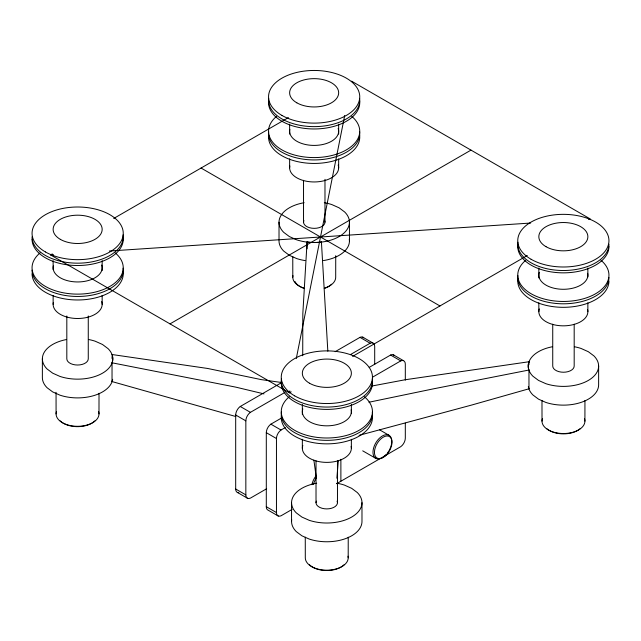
<?xml version="1.0" encoding="UTF-8"?>
<svg xmlns="http://www.w3.org/2000/svg" width="641" height="641" viewBox="0 0 641 641"><rect width="100%" height="100%" fill="white"/><g stroke="black" fill="none" stroke-linecap="round" stroke-linejoin="round"><path stroke-width="0.96" d="M98.986 413.934L99.018 393.302M302.72 355.755L302.832 313.545L307.071 241.921L307.071 248.828M335.732 255.655L335.7 277.265A21.449 12.379 0 0 1 324.979 287.993M348.199 557.814L348.231 537.174M584.913 421.145L584.945 400.513M336.87 478.21L338.336 460.615M52.298 253.924L50.567 254.926L289.452 392.845L289.844 390.882M296.286 358.535L344.714 115.46M235.808 416.522L112.031 381.571L112.512 380.041M113.705 218.477L288.41 117.607M170.009 323.881L470.991 150.114M238.813 492.665A7.235 4.175 -60 0 1 235.688 489.027L235.688 414.999A7.235 4.175 -60 0 1 240.263 406.482L281.303 382.789M335.179 351.685L359.978 337.366A7.235 4.175 -60 0 1 363.695 337.831M266.656 488.738L250.407 498.121A7.235 4.175 -60 0 1 245.84 494.884L245.84 420.857A7.235 4.175 -60 0 1 250.407 412.347L284.612 392.596M350.459 354.577L370.121 343.223A7.235 4.175 -60 0 1 374.697 346.46L374.697 364.465M289.452 392.845L291.182 391.843M352.59 356.396L527.295 255.527M278.306 516.037L268.154 510.18A7.235 4.175 -60 0 1 266.303 506.702L266.303 432.675A7.235 4.175 -60 0 1 270.879 424.158L281.992 417.74M369.216 367.389L390.593 355.042A7.235 4.175 -60 0 1 394.311 355.507M292.136 509.379L281.022 515.797A7.235 4.175 -60 0 1 276.455 512.56L276.455 438.532A7.235 4.175 -60 0 1 281.022 430.023L285.301 427.547M372.517 377.196L400.737 360.899A7.235 4.175 -60 0 1 405.312 364.136L405.312 380.145M336.605 483.707L381.075 458.035M382.781 457.049L400.737 446.681A7.235 4.175 -60 0 0 405.312 438.164L405.312 423.164M371.195 386.154L405.232 379.744L528.969 361.748A34.269 19.206 -16.9 0 0 528.961 370.033L528.969 388.791L471.656 405.048L359.112 435.335M528.969 370.025L433.308 388.871L368.96 402.228M50.567 254.926L53.556 254.725M109.339 251.024L530.668 223.044M588.438 219.206L590.433 219.07L351.548 81.159M281.76 382.533L261.36 379.632L207.692 368.471L112.031 354.521A34.269 19.206 16.9 0 1 112.039 362.806L112.031 381.571M112.031 362.806L235.768 387.132L263.972 393.878M201.058 168.038L439.942 305.957M362.694 337.126L372.846 342.983M393.31 354.802L403.461 360.659M359.978 337.366L370.121 343.223M390.593 355.042L400.737 360.899M362.718 450.839L375.738 458.331M240.263 406.482L250.407 412.347M270.879 424.158L281.022 430.023M235.688 414.999L245.84 420.857M266.303 432.675L276.455 438.532M235.688 489.027L245.84 494.884M266.303 506.702L276.455 512.56M237.539 492.504L247.69 498.361M379.504 429.782L389.031 435.303M528.488 387.268L528.969 388.791M316.382 478.33L313.882 460.11M321.421 241.921L327.831 351.204M541.982 400.513L542.014 421.145M305.268 537.174L305.3 557.814A21.449 12.379 0 0 0 328.152 570.17A21.449 12.379 0 0 0 348.015 556.196M292.769 256.632L292.801 277.265M56.055 392.316L56.087 413.934M598.63 366.059L598.63 384.808A35.215 20.336 0 0 1 545.812 402.412L538.536 399.167L532.919 394.968A35.215 20.336 0 0 1 528.336 386.571M587.861 268.01L587.861 276.944M587.861 302.752L587.861 311.686M574.184 324.194L574.184 366.051A10.721 6.194 0 0 1 563.463 372.237A10.721 6.194 0 0 1 552.734 366.051L552.734 324.194M538.841 268.01L538.841 277.938M538.841 302.752L538.841 311.686M528.969 361.748L528.969 364.705M361.981 502.688L361.981 521.429A35.215 20.336 0 0 1 309.162 539.041L301.887 535.796L296.27 531.597A35.215 20.336 0 0 1 291.687 519.667M351.364 404.551L351.364 413.485M351.364 439.293L351.364 448.227M349.449 222.195L349.449 240.944M340.884 459.293L340.884 481.239M338.656 124.13L338.656 134.057M338.656 158.872L338.656 167.806M337.47 460.855L337.47 502.712M324.979 179.32L324.979 222.171M316.021 460.855L316.021 502.712M303.53 180.313L303.53 222.171M302.344 404.551L302.344 414.479M302.344 439.293L302.344 448.227M291.551 502.688L291.551 521.429M289.636 124.13L289.636 134.057M289.636 158.872L289.636 167.806M279.019 222.195L279.019 240.944A35.215 20.336 0 0 0 283.731 251.104L289.355 255.302L296.623 258.547A35.215 20.336 0 0 0 305.116 260.583M112.031 356.5L112.031 358.471M102.159 260.671L102.159 270.598M102.159 295.413L102.159 304.347M88.266 315.981L88.266 358.832A10.721 6.194 0 0 1 77.537 365.025A10.721 6.194 0 0 1 66.816 358.832L66.816 315.981M53.139 260.671L53.139 269.605M53.139 295.413L53.139 304.347M42.37 358.824L42.37 377.565A35.215 20.336 0 0 0 47.089 387.733L52.706 391.931L59.974 395.176A35.215 20.336 0 0 0 112.664 379.336M311.887 484.708A13.301 7.676 -60 0 1 316.269 475.582M313.505 484.3A12.403 7.163 -60 0 1 316.47 477.801M372.325 378.767A45.599 26.329 0 0 1 326.854 407.051A45.599 26.329 0 0 1 281.383 378.767M351.156 446.376A24.51 14.15 0 0 1 326.053 462.369A24.51 14.15 0 0 1 302.816 445.463M372.325 415.576A45.599 26.329 0 0 1 326.854 443.86A45.599 26.329 0 0 1 281.383 415.576M372.325 412.059A45.599 26.329 0 0 1 326.854 440.343A45.599 26.329 0 0 1 281.383 412.059M372.325 381.107A45.599 26.329 0 0 1 326.854 409.391A45.599 26.329 0 0 1 281.383 381.107M364.441 396.771A45.599 26.329 0 0 1 357.069 431.393A45.599 26.329 0 0 1 296.647 431.393A45.599 26.329 0 0 1 289.267 396.771M351.156 409.831A24.51 14.15 0 0 1 326.053 425.824A24.51 14.15 0 0 1 302.816 408.91M337.102 501.11A10.721 6.194 0 0 1 326.75 508.906A10.721 6.194 0 0 1 316.39 501.11M344.081 564.761A20.015 11.554 0 0 1 309.419 564.761M316.678 483.21A35.215 20.336 0 0 0 296.27 512.856L301.887 517.055L309.162 520.292A35.215 20.336 0 0 0 351.669 517.063A35.215 20.336 0 0 0 357.269 492.52L351.645 488.322L344.377 485.077A35.215 20.336 0 0 0 336.862 483.21M123.12 234.886A45.599 26.329 0 0 1 79.348 263.155A45.599 26.329 0 0 1 32.05 236.841M101.687 301.582A24.51 14.15 0 0 1 78.45 318.489A24.51 14.15 0 0 1 53.347 302.496M123.12 271.696A45.599 26.329 0 0 1 79.348 299.964A45.599 26.329 0 0 1 32.05 273.659M123.12 268.178A45.599 26.329 0 0 1 79.348 296.446A45.599 26.329 0 0 1 32.05 270.141M123.12 237.226A45.599 26.329 0 0 1 79.348 265.494A45.599 26.329 0 0 1 32.05 239.189M101.687 265.037A24.51 14.15 0 0 1 78.45 281.944A24.51 14.15 0 0 1 53.347 265.951M115.228 252.891A45.599 26.329 0 0 1 107.856 287.513A45.599 26.329 0 0 1 47.434 287.513A45.599 26.329 0 0 1 40.062 252.891M94.868 420.881A20.015 11.554 0 0 1 60.206 420.881M98.578 411.514A21.449 12.379 0 0 1 77.537 426.313A21.449 12.379 0 0 1 56.504 411.514M66.52 339.522A35.215 20.336 0 0 0 47.089 368.992L52.706 373.182L59.974 376.427A35.215 20.336 0 0 0 102.488 373.198A35.215 20.336 0 0 0 108.081 348.656L102.464 344.457L95.189 341.212A35.215 20.336 0 0 0 88.65 339.522M386.547 454.148A13.301 7.676 -60 0 1 373.094 453.836A13.301 7.676 -60 0 1 383.815 435.263A13.301 7.676 -60 0 1 390.818 446.753M390.529 447.546A13.301 7.676 -60 0 1 389.456 449.902M389.031 450.655A13.301 7.676 -60 0 1 387.605 452.834M608.95 244.181A45.599 26.329 0 0 1 561.652 270.494A45.599 26.329 0 0 1 517.88 242.226M587.653 309.835A24.51 14.15 0 0 1 562.55 325.828A24.51 14.15 0 0 1 539.313 308.922M608.95 280.99A45.599 26.329 0 0 1 561.652 307.303A45.599 26.329 0 0 1 517.88 279.035M608.95 277.481A45.599 26.329 0 0 1 561.652 303.786A45.599 26.329 0 0 1 517.88 275.518M608.95 246.529A45.599 26.329 0 0 1 561.652 272.834A45.599 26.329 0 0 1 517.88 244.566M587.653 273.29A24.51 14.15 0 0 1 562.55 289.283A24.51 14.15 0 0 1 539.313 272.369M600.938 260.23A45.599 26.329 0 0 1 593.566 294.852A45.599 26.329 0 0 1 533.144 294.852A45.599 26.329 0 0 1 525.772 260.23M584.496 418.725A21.449 12.379 0 0 1 563.463 433.532A21.449 12.379 0 0 1 542.422 418.725M580.105 428.733A20.015 11.554 0 0 1 546.821 428.733M552.35 346.757A35.215 20.336 0 0 0 532.919 376.227L538.536 380.425L545.812 383.671A35.215 20.336 0 0 0 588.318 380.434A35.215 20.336 0 0 0 593.911 355.891L588.294 351.693L581.026 348.448A35.215 20.336 0 0 0 574.48 346.757M359.617 98.345A45.599 26.329 0 0 1 314.146 126.63A45.599 26.329 0 0 1 268.675 98.345M338.184 165.041A24.51 14.15 0 0 1 314.947 181.948A24.51 14.15 0 0 1 289.844 165.955M359.617 131.637A45.599 26.329 0 0 1 314.146 159.929A45.599 26.329 0 0 1 268.675 131.637M359.617 135.155A45.599 26.329 0 0 1 314.146 163.439A45.599 26.329 0 0 1 268.675 135.155M359.617 100.685A45.599 26.329 0 0 1 314.146 128.969A45.599 26.329 0 0 1 268.675 100.685M338.184 128.496A24.51 14.15 0 0 1 314.947 145.403A24.51 14.15 0 0 1 289.844 129.41M351.733 116.35A45.599 26.329 0 0 1 344.353 150.972A45.599 26.329 0 0 1 283.931 150.972A45.599 26.329 0 0 1 276.559 116.35M324.61 220.568A10.721 6.194 0 0 1 314.25 228.356A10.721 6.194 0 0 1 303.898 220.568M303.53 287.993A21.449 12.379 0 0 1 292.985 275.654M331.581 284.211A20.015 11.554 0 0 1 324.258 288.442M304.251 288.442A20.015 11.554 0 0 1 294.924 281.431M349.313 239.173A35.215 20.336 0 0 1 323.344 260.583M304.138 202.716A35.215 20.336 0 0 0 283.731 232.363L289.355 236.561L296.623 239.806A35.215 20.336 0 0 0 339.137 236.569A35.215 20.336 0 0 0 344.73 212.027L339.113 207.828L331.838 204.583A35.215 20.336 0 0 0 324.322 202.716M321.421 241.929A34.269 25.92 0 0 1 307.071 241.929M294.612 395.826A45.599 26.329 0 0 0 370.899 384.023A45.599 26.329 0 0 0 315.051 351.781A45.599 26.329 0 0 0 294.612 395.826M309.523 383.23A24.51 14.15 0 0 0 350.531 376.884A24.51 14.15 0 0 0 320.508 359.553A24.51 14.15 0 0 0 309.523 383.23M45.407 251.945A45.599 26.329 0 0 0 121.694 240.143A45.599 26.329 0 0 0 65.847 207.9A45.599 26.329 0 0 0 45.407 251.945M60.318 239.349A24.51 14.15 0 0 0 101.326 233.004A24.51 14.15 0 0 0 71.303 215.672A24.51 14.15 0 0 0 60.318 239.349M385.497 455.775A12.403 7.163 -60 0 0 389.424 436.553A12.403 7.163 -60 0 0 374.753 449.573A12.403 7.163 -60 0 0 385.497 455.775M531.109 259.285A45.599 26.329 0 0 0 607.396 247.482A45.599 26.329 0 0 0 551.548 215.24A45.599 26.329 0 0 0 531.109 259.285M546.02 246.689A24.51 14.15 0 0 0 587.028 240.343A24.51 14.15 0 0 0 557.005 223.012A24.51 14.15 0 0 0 546.02 246.689M281.904 115.404A45.599 26.329 0 0 0 358.191 103.602A45.599 26.329 0 0 0 302.344 71.359A45.599 26.329 0 0 0 281.904 115.404M296.815 102.808A24.51 14.15 0 0 0 337.823 96.462A24.51 14.15 0 0 0 307.8 79.131A24.51 14.15 0 0 0 296.815 102.808"/></g></svg>
